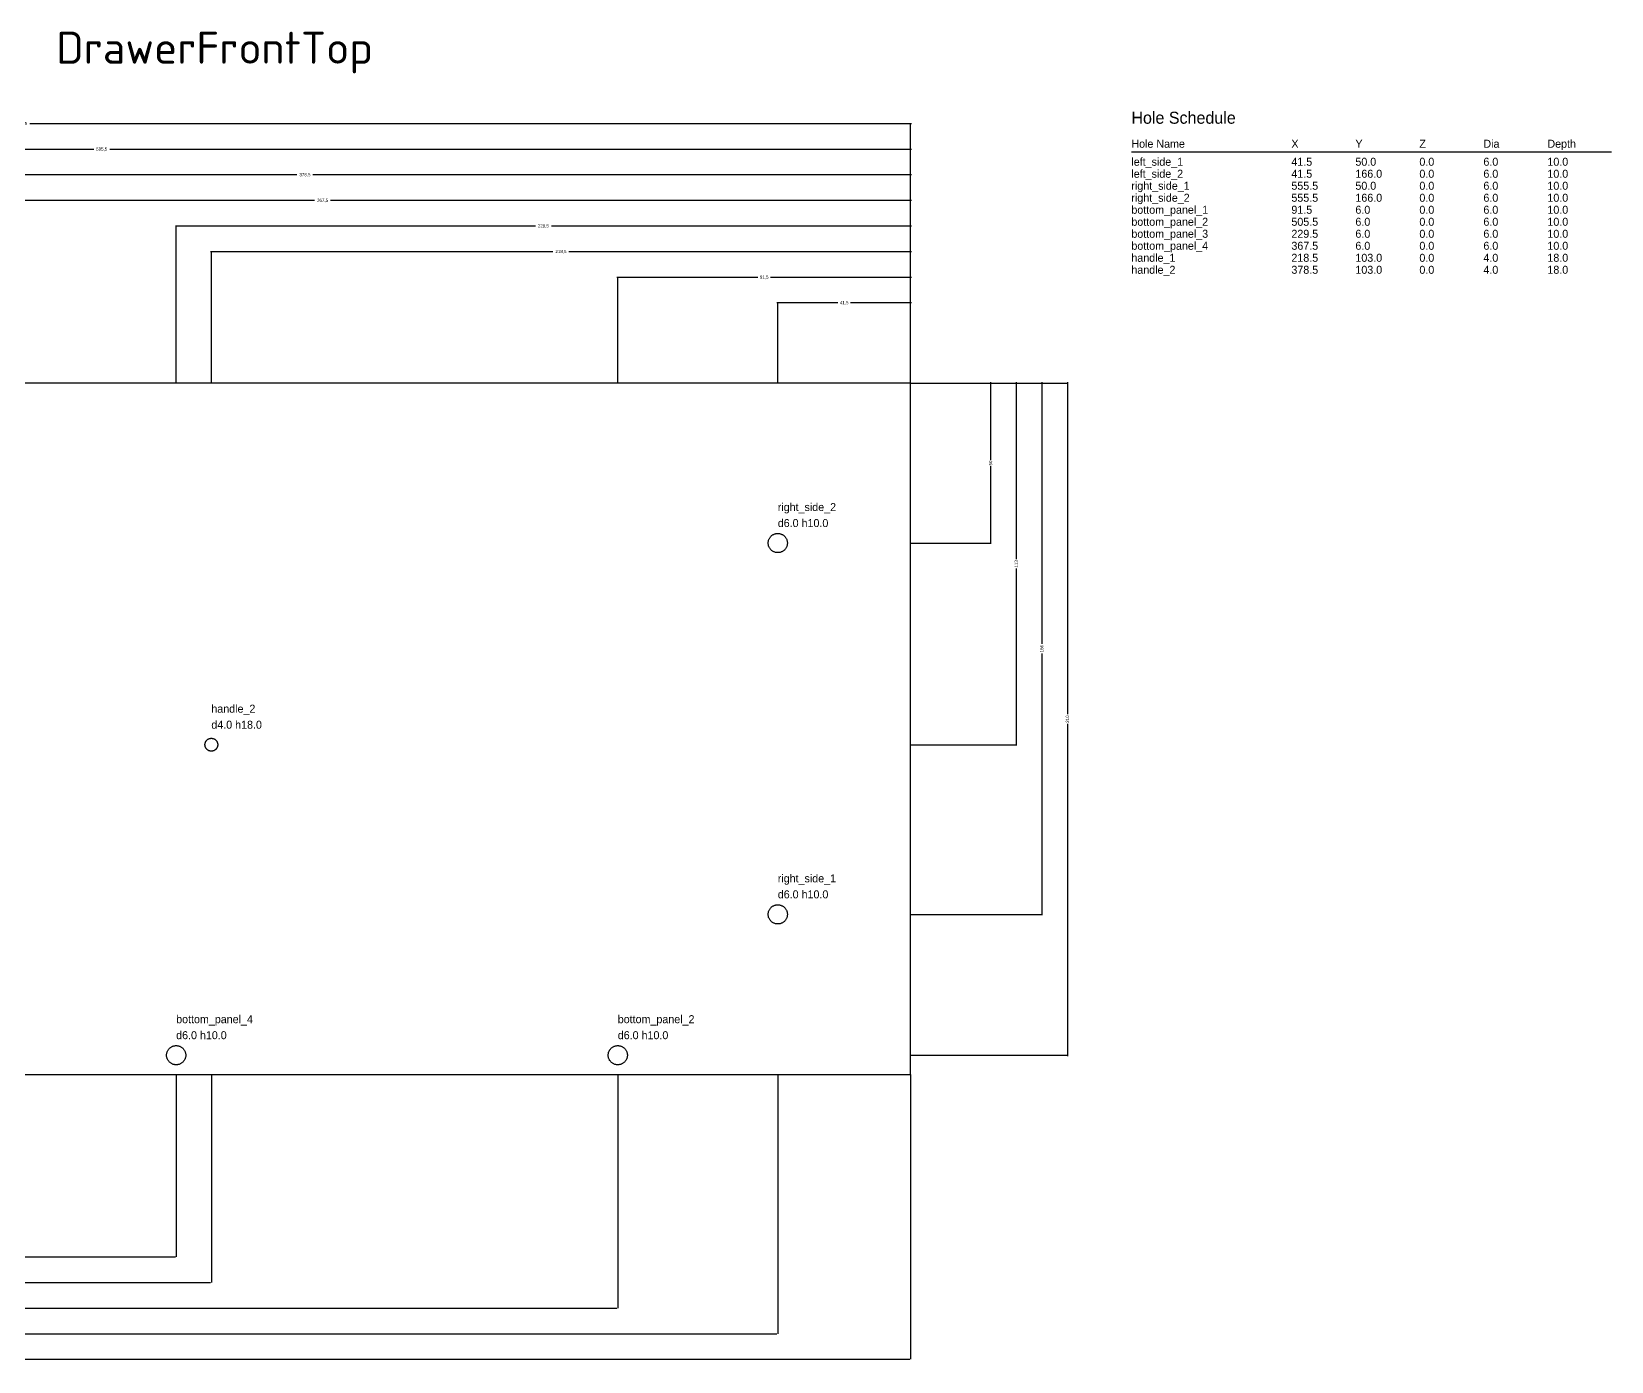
# Model space of a CAD drawing. Header units: millimetres. Extents: x -58 to 816, y -171 to 326.
# Drawn here: x 322.3 to 816, y -89.7 to 325.8 of the extents above; entities that cross this region are included whole.
import ezdxf
from ezdxf.enums import TextEntityAlignment as Align

# ---------------------------------------------------------------- set-up
doc = ezdxf.new("R2010")
doc.units = ezdxf.units.MM
for name, color, linetype in [('ANNOTATION', 7, 'Continuous'), ('CUT', 1, 'Continuous'), ('DIMENSION', 8, 'Continuous')]:
    doc.layers.add(name, color=color, linetype=linetype)
doc.styles.add('Title', font='ISOCPEUR.ttf')
doc.dimstyles.get("Standard").update_dxf_attribs({"dimtxt": 2.5, "dimasz": 2.5, "dimexe": 1.25, "dimexo": 0.625, "dimtad": 1, "dimtxsty": 'Standard', "dimcen": 2.5, "dimazin": 3, "dimtfac": 1, "dimtmove": 0, "dimatfit": 3})

# ---------------------------------------------------------------- blocks, each defined once
blk = doc.blocks.new('_CLOSEDFILLED')
at = {"color": 0, "linetype": 'ByBlock'}
blk.add_solid([(-1, 0.2), (0, 0), (-1, -0.2)], dxfattribs=at)
blk = doc.blocks.new('*D5')
for p, q in [((0, 0), (0, -57)), ((367.5, 0), (367.5, -57)), ((0.25, -57), (181.25, -57)), ((186.25, -57), (367.25, -57))]:
    blk.add_line(p, q)
at = {"layer": 'Defpoints'}
for p in [(0, 0), (367.5, 0), (0, -57)]:
    blk.add_point(p, dxfattribs=at)
at = {"layer": 'DIMENSION', "xscale": 0.25, "yscale": 0.25, "rotation": 180}
blk.add_blockref('_CLOSEDFILLED', (0, -57), dxfattribs=at)
at = {"layer": 'DIMENSION', "xscale": 0.25, "yscale": 0.25}
blk.add_blockref('_CLOSEDFILLED', (367.5, -57), dxfattribs=at)
at = {"layer": 'DIMENSION', "insert": (183.75, -57), "char_height": 1, "attachment_point": 5}
blk.add_mtext('367,5', dxfattribs=at)
blk = doc.blocks.new('*D6')
for p, q in [((0, 0), (0, -65)), ((378.5, 0), (378.5, -65)), ((0.25, -65), (186.75, -65)), ((191.75, -65), (378.25, -65))]:
    blk.add_line(p, q)
at = {"layer": 'Defpoints'}
for p in [(0, 0), (378.5, 0), (0, -65)]:
    blk.add_point(p, dxfattribs=at)
at = {"layer": 'DIMENSION', "xscale": 0.25, "yscale": 0.25, "rotation": 180}
blk.add_blockref('_CLOSEDFILLED', (0, -65), dxfattribs=at)
at = {"layer": 'DIMENSION', "xscale": 0.25, "yscale": 0.25}
blk.add_blockref('_CLOSEDFILLED', (378.5, -65), dxfattribs=at)
at = {"layer": 'DIMENSION', "insert": (189.25, -65), "char_height": 1, "attachment_point": 5}
blk.add_mtext('378,5', dxfattribs=at)
blk = doc.blocks.new('*D7')
for p, q in [((0, 0), (0, -73)), ((505.5, 0), (505.5, -73)), ((0.25, -73), (250.25, -73)), ((255.25, -73), (505.25, -73))]:
    blk.add_line(p, q)
at = {"layer": 'Defpoints'}
for p in [(0, 0), (505.5, 0), (0, -73)]:
    blk.add_point(p, dxfattribs=at)
at = {"layer": 'DIMENSION', "xscale": 0.25, "yscale": 0.25, "rotation": 180}
blk.add_blockref('_CLOSEDFILLED', (0, -73), dxfattribs=at)
at = {"layer": 'DIMENSION', "xscale": 0.25, "yscale": 0.25}
blk.add_blockref('_CLOSEDFILLED', (505.5, -73), dxfattribs=at)
at = {"layer": 'DIMENSION', "insert": (252.75, -73), "char_height": 1, "attachment_point": 5}
blk.add_mtext('505,5', dxfattribs=at)
blk = doc.blocks.new('*D8')
for p, q in [((0, 0), (0, -81)), ((555.5, 0), (555.5, -81)), ((0.25, -81), (275.25, -81)), ((280.25, -81), (555.25, -81))]:
    blk.add_line(p, q)
at = {"layer": 'Defpoints'}
for p in [(0, 0), (555.5, 0), (0, -81)]:
    blk.add_point(p, dxfattribs=at)
at = {"layer": 'DIMENSION', "xscale": 0.25, "yscale": 0.25, "rotation": 180}
blk.add_blockref('_CLOSEDFILLED', (0, -81), dxfattribs=at)
at = {"layer": 'DIMENSION', "xscale": 0.25, "yscale": 0.25}
blk.add_blockref('_CLOSEDFILLED', (555.5, -81), dxfattribs=at)
at = {"layer": 'DIMENSION', "insert": (277.75, -81), "char_height": 1, "attachment_point": 5}
blk.add_mtext('555,5', dxfattribs=at)
blk = doc.blocks.new('*D9')
for p, q in [((0, 0), (0, -89)), ((597, 0), (597, -89)), ((0.25, -89), (297, -89)), ((300, -89), (596.75, -89))]:
    blk.add_line(p, q)
at = {"layer": 'Defpoints'}
for p in [(0, 0), (597, 0), (0, -89)]:
    blk.add_point(p, dxfattribs=at)
at = {"layer": 'DIMENSION', "xscale": 0.25, "yscale": 0.25, "rotation": 180}
blk.add_blockref('_CLOSEDFILLED', (0, -89), dxfattribs=at)
at = {"layer": 'DIMENSION', "xscale": 0.25, "yscale": 0.25}
blk.add_blockref('_CLOSEDFILLED', (597, -89), dxfattribs=at)
at = {"layer": 'DIMENSION', "insert": (298.5, -89), "char_height": 1, "attachment_point": 5}
blk.add_mtext('597', dxfattribs=at)
blk = doc.blocks.new('*D10')
for p, q in [((574.25, 241), (555.25, 241)), ((555.5, 216), (555.5, 241)), ((597.25, 241), (578.25, 241)), ((597, 216), (597, 241))]:
    blk.add_line(p, q)
at = {"layer": 'Defpoints'}
for p in [(597, 241), (555.5, 216), (597, 216)]:
    blk.add_point(p, dxfattribs=at)
at = {"layer": 'DIMENSION', "xscale": 0.25, "yscale": 0.25}
blk.add_blockref('_CLOSEDFILLED', (555.5, 241), dxfattribs=at)
at = {"layer": 'DIMENSION', "xscale": 0.25, "yscale": 0.25, "rotation": 180}
blk.add_blockref('_CLOSEDFILLED', (597, 241), dxfattribs=at)
at = {"layer": 'DIMENSION', "insert": (576.25, 241), "char_height": 1, "attachment_point": 5}
blk.add_mtext('41,5', dxfattribs=at)
blk = doc.blocks.new('*D11')
for p, q in [((549.25, 249), (505.25, 249)), ((505.5, 216), (505.5, 249)), ((597.25, 249), (553.25, 249)), ((597, 216), (597, 249))]:
    blk.add_line(p, q)
at = {"layer": 'Defpoints'}
for p in [(597, 249), (505.5, 216), (597, 216)]:
    blk.add_point(p, dxfattribs=at)
at = {"layer": 'DIMENSION', "xscale": 0.25, "yscale": 0.25}
blk.add_blockref('_CLOSEDFILLED', (505.5, 249), dxfattribs=at)
at = {"layer": 'DIMENSION', "xscale": 0.25, "yscale": 0.25, "rotation": 180}
blk.add_blockref('_CLOSEDFILLED', (597, 249), dxfattribs=at)
at = {"layer": 'DIMENSION', "insert": (551.25, 249), "char_height": 1, "attachment_point": 5}
blk.add_mtext('91,5', dxfattribs=at)
blk = doc.blocks.new('*D12')
for p, q in [((485.25, 257), (378.25, 257)), ((378.5, 216), (378.5, 257)), ((597.25, 257), (490.25, 257)), ((597, 216), (597, 257))]:
    blk.add_line(p, q)
at = {"layer": 'Defpoints'}
for p in [(597, 257), (378.5, 216), (597, 216)]:
    blk.add_point(p, dxfattribs=at)
at = {"layer": 'DIMENSION', "xscale": 0.25, "yscale": 0.25}
blk.add_blockref('_CLOSEDFILLED', (378.5, 257), dxfattribs=at)
at = {"layer": 'DIMENSION', "xscale": 0.25, "yscale": 0.25, "rotation": 180}
blk.add_blockref('_CLOSEDFILLED', (597, 257), dxfattribs=at)
at = {"layer": 'DIMENSION', "insert": (487.75, 257), "char_height": 1, "attachment_point": 5}
blk.add_mtext('218,5', dxfattribs=at)
blk = doc.blocks.new('*D13')
for p, q in [((479.75, 265), (367.25, 265)), ((367.5, 216), (367.5, 265)), ((597.25, 265), (484.75, 265)), ((597, 216), (597, 265))]:
    blk.add_line(p, q)
at = {"layer": 'Defpoints'}
for p in [(597, 265), (367.5, 216), (597, 216)]:
    blk.add_point(p, dxfattribs=at)
at = {"layer": 'DIMENSION', "xscale": 0.25, "yscale": 0.25}
blk.add_blockref('_CLOSEDFILLED', (367.5, 265), dxfattribs=at)
at = {"layer": 'DIMENSION', "xscale": 0.25, "yscale": 0.25, "rotation": 180}
blk.add_blockref('_CLOSEDFILLED', (597, 265), dxfattribs=at)
at = {"layer": 'DIMENSION', "insert": (482.25, 265), "char_height": 1, "attachment_point": 5}
blk.add_mtext('229,5', dxfattribs=at)
blk = doc.blocks.new('*D14')
for p, q in [((410.75, 273), (229.25, 273)), ((229.5, 216), (229.5, 273)), ((597.25, 273), (415.75, 273)), ((597, 216), (597, 273))]:
    blk.add_line(p, q)
at = {"layer": 'Defpoints'}
for p in [(597, 273), (229.5, 216), (597, 216)]:
    blk.add_point(p, dxfattribs=at)
at = {"layer": 'DIMENSION', "xscale": 0.25, "yscale": 0.25}
blk.add_blockref('_CLOSEDFILLED', (229.5, 273), dxfattribs=at)
at = {"layer": 'DIMENSION', "xscale": 0.25, "yscale": 0.25, "rotation": 180}
blk.add_blockref('_CLOSEDFILLED', (597, 273), dxfattribs=at)
at = {"layer": 'DIMENSION', "insert": (413.25, 273), "char_height": 1, "attachment_point": 5}
blk.add_mtext('367,5', dxfattribs=at)
blk = doc.blocks.new('*D15')
for p, q in [((405.25, 281), (218.25, 281)), ((218.5, 216), (218.5, 281)), ((597.25, 281), (410.25, 281)), ((597, 216), (597, 281))]:
    blk.add_line(p, q)
at = {"layer": 'Defpoints'}
for p in [(597, 281), (218.5, 216), (597, 216)]:
    blk.add_point(p, dxfattribs=at)
at = {"layer": 'DIMENSION', "xscale": 0.25, "yscale": 0.25}
blk.add_blockref('_CLOSEDFILLED', (218.5, 281), dxfattribs=at)
at = {"layer": 'DIMENSION', "xscale": 0.25, "yscale": 0.25, "rotation": 180}
blk.add_blockref('_CLOSEDFILLED', (597, 281), dxfattribs=at)
at = {"layer": 'DIMENSION', "insert": (407.75, 281), "char_height": 1, "attachment_point": 5}
blk.add_mtext('378,5', dxfattribs=at)
blk = doc.blocks.new('*D16')
for p, q in [((341.75, 289), (91.25, 289)), ((91.5, 216), (91.5, 289)), ((597.25, 289), (346.75, 289)), ((597, 216), (597, 289))]:
    blk.add_line(p, q)
at = {"layer": 'Defpoints'}
for p in [(597, 289), (91.5, 216), (597, 216)]:
    blk.add_point(p, dxfattribs=at)
at = {"layer": 'DIMENSION', "xscale": 0.25, "yscale": 0.25}
blk.add_blockref('_CLOSEDFILLED', (91.5, 289), dxfattribs=at)
at = {"layer": 'DIMENSION', "xscale": 0.25, "yscale": 0.25, "rotation": 180}
blk.add_blockref('_CLOSEDFILLED', (597, 289), dxfattribs=at)
at = {"layer": 'DIMENSION', "insert": (344.25, 289), "char_height": 1, "attachment_point": 5}
blk.add_mtext('505,5', dxfattribs=at)
blk = doc.blocks.new('*D17')
for p, q in [((316.75, 297), (41.25, 297)), ((41.5, 216), (41.5, 297)), ((597.25, 297), (321.75, 297)), ((597, 216), (597, 297))]:
    blk.add_line(p, q)
at = {"layer": 'Defpoints'}
for p in [(597, 297), (41.5, 216), (597, 216)]:
    blk.add_point(p, dxfattribs=at)
at = {"layer": 'DIMENSION', "xscale": 0.25, "yscale": 0.25}
blk.add_blockref('_CLOSEDFILLED', (41.5, 297), dxfattribs=at)
at = {"layer": 'DIMENSION', "xscale": 0.25, "yscale": 0.25, "rotation": 180}
blk.add_blockref('_CLOSEDFILLED', (597, 297), dxfattribs=at)
at = {"layer": 'DIMENSION', "insert": (319.25, 297), "char_height": 1, "attachment_point": 5}
blk.add_mtext('555,5', dxfattribs=at)
blk = doc.blocks.new('*D23')
for p, q in [((597, 216), (622, 216)), ((622, 216.25), (622, 192)), ((622, 190), (622, 165.75)), ((597, 166), (622, 166))]:
    blk.add_line(p, q)
at = {"layer": 'Defpoints'}
for p in [(597, 216), (622, 216), (597, 166)]:
    blk.add_point(p, dxfattribs=at)
at = {"layer": 'DIMENSION', "xscale": 0.25, "yscale": 0.25}
for p, rotation in [((622, 216), 270), ((622, 166), 90)]:
    blk.add_blockref('_CLOSEDFILLED', p, dxfattribs=dict(at, rotation=rotation))
at = {"layer": 'DIMENSION', "insert": (622, 191), "char_height": 1, "attachment_point": 5, "rotation": 90}
blk.add_mtext('50', dxfattribs=at)
blk = doc.blocks.new('*D24')
for p, q in [((597, 216), (630, 216)), ((630, 216.25), (630, 161)), ((630, 158), (630, 102.75)), ((597, 103), (630, 103))]:
    blk.add_line(p, q)
at = {"layer": 'Defpoints'}
for p in [(597, 216), (630, 216), (597, 103)]:
    blk.add_point(p, dxfattribs=at)
at = {"layer": 'DIMENSION', "xscale": 0.25, "yscale": 0.25}
for p, rotation in [((630, 216), 270), ((630, 103), 90)]:
    blk.add_blockref('_CLOSEDFILLED', p, dxfattribs=dict(at, rotation=rotation))
at = {"layer": 'DIMENSION', "insert": (630, 159.5), "char_height": 1, "attachment_point": 5, "rotation": 90}
blk.add_mtext('113', dxfattribs=at)
blk = doc.blocks.new('*D25')
for p, q in [((597, 216), (638, 216)), ((638, 216.25), (638, 134.5)), ((638, 131.5), (638, 49.75)), ((597, 50), (638, 50))]:
    blk.add_line(p, q)
at = {"layer": 'Defpoints'}
for p in [(597, 216), (638, 216), (597, 50)]:
    blk.add_point(p, dxfattribs=at)
at = {"layer": 'DIMENSION', "xscale": 0.25, "yscale": 0.25}
for p, rotation in [((638, 216), 270), ((638, 50), 90)]:
    blk.add_blockref('_CLOSEDFILLED', p, dxfattribs=dict(at, rotation=rotation))
at = {"layer": 'DIMENSION', "insert": (638, 133), "char_height": 1, "attachment_point": 5, "rotation": 90}
blk.add_mtext('166', dxfattribs=at)
blk = doc.blocks.new('*D26')
for p, q in [((597, 216), (646, 216)), ((646, 216.25), (646, 112.5)), ((646, 109.5), (646, 5.75)), ((597, 6), (646, 6))]:
    blk.add_line(p, q)
at = {"layer": 'Defpoints'}
for p in [(597, 216), (646, 216), (597, 6)]:
    blk.add_point(p, dxfattribs=at)
at = {"layer": 'DIMENSION', "xscale": 0.25, "yscale": 0.25}
for p, rotation in [((646, 216), 270), ((646, 6), 90)]:
    blk.add_blockref('_CLOSEDFILLED', p, dxfattribs=dict(at, rotation=rotation))
at = {"layer": 'DIMENSION', "insert": (646, 111), "char_height": 1, "attachment_point": 5, "rotation": 90}
blk.add_mtext('210', dxfattribs=at)

msp = doc.modelspace()

# ---------------------------------------------------------------- linework, layer by layer
at = {"layer": 'ANNOTATION'}
msp.add_line((666, 288.25), (816, 288.25), dxfattribs=at)
at = {"layer": 'CUT'}
for p, q in [((597, 216), (0, 216)), ((597, 0), (597, 216)), ((553.073, 167.763), (553.188, 167.912)), ((553.188, 167.912), (553.313, 168.054)), ((553.313, 168.054), (553.446, 168.187)), ((553.446, 168.187), (553.588, 168.312)), ((553.588, 168.312), (553.737, 168.427)), ((553.737, 168.427), (553.893, 168.533)), ((553.893, 168.533), (554.055, 168.629)), ((554.055, 168.629), (554.223, 168.714)), ((554.223, 168.714), (554.396, 168.789)), ((554.396, 168.789), (554.573, 168.853)), ((554.573, 168.853), (554.754, 168.906)), ((554.754, 168.906), (554.938, 168.947)), ((554.938, 168.947), (555.124, 168.976)), ((555.124, 168.976), (555.312, 168.994)), ((555.312, 168.994), (555.5, 169)), ((555.5, 169), (555.688, 168.994)), ((555.688, 168.994), (555.876, 168.976)), ((555.876, 168.976), (556.062, 168.947)), ((556.062, 168.947), (556.246, 168.906)), ((556.246, 168.906), (556.427, 168.853)), ((556.427, 168.853), (556.604, 168.789)), ((556.604, 168.789), (556.777, 168.714)), ((556.777, 168.714), (556.945, 168.629)), ((556.945, 168.629), (557.107, 168.533)), ((557.107, 168.533), (557.263, 168.427)), ((557.263, 168.427), (557.412, 168.312)), ((557.412, 168.312), (557.554, 168.187)), ((557.554, 168.187), (557.687, 168.054)), ((557.687, 168.054), (557.812, 167.912)), ((557.812, 167.912), (557.927, 167.763)), ((552.5, 166), (552.506, 166.188)), ((552.506, 165.812), (552.5, 166)), ((552.506, 166.188), (552.524, 166.376)), ((552.524, 165.624), (552.506, 165.812)), ((552.524, 166.376), (552.553, 166.562)), ((552.553, 165.438), (552.524, 165.624)), ((552.553, 166.562), (552.594, 166.746)), ((552.594, 165.254), (552.553, 165.438)), ((552.594, 166.746), (552.647, 166.927)), ((552.647, 165.073), (552.594, 165.254)), ((552.647, 166.927), (552.711, 167.104)), ((552.711, 164.896), (552.647, 165.073)), ((552.711, 167.104), (552.786, 167.277)), ((552.786, 164.723), (552.711, 164.896)), ((552.786, 167.277), (552.871, 167.445)), ((552.871, 164.555), (552.786, 164.723)), ((552.871, 167.445), (552.967, 167.607)), ((552.967, 164.393), (552.871, 164.555)), ((552.967, 167.607), (553.073, 167.763)), ((553.073, 164.237), (552.967, 164.393)), ((553.188, 164.088), (553.073, 164.237)), ((553.313, 163.946), (553.188, 164.088)), ((553.446, 163.813), (553.313, 163.946)), ((553.588, 163.688), (553.446, 163.813)), ((553.737, 163.573), (553.588, 163.688)), ((553.893, 163.467), (553.737, 163.573)), ((554.055, 163.371), (553.893, 163.467)), ((554.223, 163.286), (554.055, 163.371)), ((554.396, 163.211), (554.223, 163.286)), ((554.573, 163.147), (554.396, 163.211)), ((554.754, 163.094), (554.573, 163.147)), ((554.938, 163.053), (554.754, 163.094)), ((555.124, 163.024), (554.938, 163.053)), ((555.312, 163.006), (555.124, 163.024)), ((555.5, 163), (555.312, 163.006)), ((555.688, 163.006), (555.5, 163)), ((555.876, 163.024), (555.688, 163.006)), ((556.062, 163.053), (555.876, 163.024)), ((556.246, 163.094), (556.062, 163.053)), ((556.427, 163.147), (556.246, 163.094)), ((556.604, 163.211), (556.427, 163.147)), ((556.777, 163.286), (556.604, 163.211)), ((556.945, 163.371), (556.777, 163.286)), ((557.107, 163.467), (556.945, 163.371)), ((557.263, 163.573), (557.107, 163.467)), ((557.412, 163.688), (557.263, 163.573)), ((557.554, 163.813), (557.412, 163.688)), ((557.687, 163.946), (557.554, 163.813)), ((557.812, 164.088), (557.687, 163.946)), ((557.927, 164.237), (557.812, 164.088)), ((557.927, 167.763), (558.033, 167.607)), ((558.033, 164.393), (557.927, 164.237)), ((558.033, 167.607), (558.129, 167.445)), ((558.129, 164.555), (558.033, 164.393)), ((558.129, 167.445), (558.214, 167.277)), ((558.214, 164.723), (558.129, 164.555)), ((558.214, 167.277), (558.289, 167.104)), ((558.289, 164.896), (558.214, 164.723)), ((558.289, 167.104), (558.353, 166.927)), ((558.353, 165.073), (558.289, 164.896)), ((558.353, 166.927), (558.406, 166.746)), ((558.406, 165.254), (558.353, 165.073)), ((558.406, 166.746), (558.447, 166.562)), ((558.447, 165.438), (558.406, 165.254)), ((558.447, 166.562), (558.476, 166.376)), ((558.476, 165.624), (558.447, 165.438)), ((558.476, 166.376), (558.494, 166.188)), ((558.494, 165.812), (558.476, 165.624)), ((558.494, 166.188), (558.5, 166)), ((558.5, 166), (558.494, 165.812)), ((376.598, 103.618), (376.64, 103.736)), ((376.64, 103.736), (376.69, 103.852)), ((376.69, 103.852), (376.747, 103.964)), ((376.747, 103.964), (376.811, 104.072)), ((376.811, 104.072), (376.882, 104.176)), ((376.882, 104.176), (376.959, 104.275)), ((376.959, 104.275), (377.042, 104.369)), ((377.042, 104.369), (377.131, 104.458)), ((377.131, 104.458), (377.225, 104.541)), ((377.225, 104.541), (377.324, 104.618)), ((377.324, 104.618), (377.428, 104.689)), ((377.428, 104.689), (377.536, 104.753)), ((377.536, 104.753), (377.648, 104.81)), ((377.648, 104.81), (377.764, 104.86)), ((377.764, 104.86), (377.882, 104.902)), ((377.882, 104.902), (378.003, 104.937)), ((378.003, 104.937), (378.125, 104.965)), ((378.125, 104.965), (378.249, 104.984)), ((378.249, 104.984), (378.374, 104.996)), ((378.374, 104.996), (378.5, 105)), ((378.5, 105), (378.626, 104.996)), ((378.626, 104.996), (378.751, 104.984)), ((378.751, 104.984), (378.875, 104.965)), ((378.875, 104.965), (378.997, 104.937)), ((378.997, 104.937), (379.118, 104.902)), ((379.118, 104.902), (379.236, 104.86)), ((379.236, 104.86), (379.352, 104.81)), ((379.352, 104.81), (379.464, 104.753)), ((379.464, 104.753), (379.572, 104.689)), ((379.572, 104.689), (379.676, 104.618)), ((379.676, 104.618), (379.775, 104.541)), ((379.775, 104.541), (379.869, 104.458)), ((379.869, 104.458), (379.958, 104.369)), ((379.958, 104.369), (380.041, 104.275)), ((380.041, 104.275), (380.118, 104.176)), ((380.118, 104.176), (380.189, 104.072)), ((380.189, 104.072), (380.253, 103.964)), ((380.253, 103.964), (380.31, 103.852)), ((380.31, 103.852), (380.36, 103.736)), ((380.36, 103.736), (380.402, 103.618)), ((376.5, 103), (376.504, 103.126)), ((376.504, 102.874), (376.5, 103)), ((376.504, 103.126), (376.516, 103.251)), ((376.516, 102.749), (376.504, 102.874)), ((376.516, 103.251), (376.535, 103.375)), ((376.535, 102.625), (376.516, 102.749)), ((376.535, 103.375), (376.563, 103.497)), ((376.563, 102.503), (376.535, 102.625)), ((376.563, 103.497), (376.598, 103.618)), ((376.598, 102.382), (376.563, 102.503)), ((376.64, 102.264), (376.598, 102.382)), ((376.69, 102.148), (376.64, 102.264)), ((376.747, 102.036), (376.69, 102.148)), ((376.811, 101.928), (376.747, 102.036)), ((376.882, 101.824), (376.811, 101.928)), ((376.959, 101.725), (376.882, 101.824)), ((377.042, 101.631), (376.959, 101.725)), ((377.131, 101.542), (377.042, 101.631)), ((377.225, 101.459), (377.131, 101.542)), ((377.324, 101.382), (377.225, 101.459)), ((377.428, 101.311), (377.324, 101.382)), ((377.536, 101.247), (377.428, 101.311)), ((377.648, 101.19), (377.536, 101.247)), ((377.764, 101.14), (377.648, 101.19)), ((377.882, 101.098), (377.764, 101.14)), ((378.003, 101.063), (377.882, 101.098)), ((378.125, 101.035), (378.003, 101.063)), ((378.249, 101.016), (378.125, 101.035)), ((378.374, 101.004), (378.249, 101.016)), ((378.5, 101), (378.374, 101.004)), ((378.626, 101.004), (378.5, 101)), ((378.751, 101.016), (378.626, 101.004)), ((378.875, 101.035), (378.751, 101.016)), ((378.997, 101.063), (378.875, 101.035)), ((379.118, 101.098), (378.997, 101.063)), ((379.236, 101.14), (379.118, 101.098)), ((379.352, 101.19), (379.236, 101.14)), ((379.464, 101.247), (379.352, 101.19)), ((379.572, 101.311), (379.464, 101.247)), ((379.676, 101.382), (379.572, 101.311)), ((379.775, 101.459), (379.676, 101.382)), ((379.869, 101.542), (379.775, 101.459)), ((379.958, 101.631), (379.869, 101.542)), ((380.041, 101.725), (379.958, 101.631)), ((380.118, 101.824), (380.041, 101.725)), ((380.189, 101.928), (380.118, 101.824)), ((380.253, 102.036), (380.189, 101.928)), ((380.31, 102.148), (380.253, 102.036)), ((380.36, 102.264), (380.31, 102.148)), ((380.402, 102.382), (380.36, 102.264)), ((380.402, 103.618), (380.437, 103.497)), ((380.437, 102.503), (380.402, 102.382)), ((380.437, 103.497), (380.465, 103.375)), ((380.465, 102.625), (380.437, 102.503)), ((380.465, 103.375), (380.484, 103.251)), ((380.484, 102.749), (380.465, 102.625)), ((380.484, 103.251), (380.496, 103.126)), ((380.496, 102.874), (380.484, 102.749)), ((380.496, 103.126), (380.5, 103)), ((380.5, 103), (380.496, 102.874)), ((552.5, 50), (552.506, 50.1884)), ((552.506, 49.8116), (552.5, 50)), ((552.506, 50.1884), (552.524, 50.376)), ((552.524, 49.624), (552.506, 49.8116)), ((552.524, 50.376), (552.553, 50.5621)), ((552.553, 49.4379), (552.524, 49.624)), ((552.553, 50.5621), (552.594, 50.7461)), ((552.594, 49.2539), (552.553, 49.4379)), ((552.594, 50.7461), (552.647, 50.9271)), ((552.647, 50.9271), (552.711, 51.1044)), ((552.711, 51.1044), (552.786, 51.2773)), ((552.786, 51.2773), (552.871, 51.4453)), ((552.871, 51.4453), (552.967, 51.6075)), ((552.967, 51.6075), (553.073, 51.7634)), ((553.073, 51.7634), (553.188, 51.9123)), ((553.188, 51.9123), (553.313, 52.0536)), ((553.313, 52.0536), (553.446, 52.1869)), ((553.446, 52.1869), (553.588, 52.3115)), ((553.588, 52.3115), (553.737, 52.4271)), ((553.737, 52.4271), (553.893, 52.533)), ((553.893, 52.533), (554.055, 52.6289)), ((554.055, 52.6289), (554.223, 52.7145)), ((554.223, 52.7145), (554.396, 52.7893)), ((554.396, 52.7893), (554.573, 52.8532)), ((554.573, 52.8532), (554.754, 52.9057)), ((554.754, 52.9057), (554.938, 52.9469)), ((554.938, 52.9469), (555.124, 52.9763)), ((555.124, 52.9763), (555.312, 52.9941)), ((555.312, 52.9941), (555.5, 53)), ((555.5, 53), (555.688, 52.9941)), ((555.688, 52.9941), (555.876, 52.9763)), ((555.876, 52.9763), (556.062, 52.9469)), ((556.062, 52.9469), (556.246, 52.9057)), ((556.246, 52.9057), (556.427, 52.8532)), ((556.427, 52.8532), (556.604, 52.7893)), ((556.604, 52.7893), (556.777, 52.7145)), ((556.777, 52.7145), (556.945, 52.6289)), ((556.945, 52.6289), (557.107, 52.533)), ((557.107, 52.533), (557.263, 52.4271)), ((557.263, 52.4271), (557.412, 52.3115)), ((557.412, 52.3115), (557.554, 52.1869)), ((557.554, 52.1869), (557.687, 52.0536)), ((557.687, 52.0536), (557.812, 51.9123)), ((557.812, 51.9123), (557.927, 51.7634)), ((557.927, 51.7634), (558.033, 51.6075)), ((558.033, 51.6075), (558.129, 51.4453)), ((558.129, 51.4453), (558.214, 51.2773)), ((558.214, 51.2773), (558.289, 51.1044)), ((558.289, 51.1044), (558.353, 50.9271)), ((558.353, 50.9271), (558.406, 50.7461)), ((558.406, 50.7461), (558.447, 50.5621)), ((558.447, 49.4379), (558.406, 49.2539)), ((558.447, 50.5621), (558.476, 50.376)), ((558.476, 49.624), (558.447, 49.4379)), ((558.476, 50.376), (558.494, 50.1884)), ((558.494, 49.8116), (558.476, 49.624)), ((558.494, 50.1884), (558.5, 50)), ((558.5, 50), (558.494, 49.8116)), ((552.647, 49.0729), (552.594, 49.2539)), ((552.711, 48.8956), (552.647, 49.0729)), ((552.786, 48.7227), (552.711, 48.8956)), ((552.871, 48.5547), (552.786, 48.7227)), ((552.967, 48.3925), (552.871, 48.5547)), ((553.073, 48.2366), (552.967, 48.3925)), ((553.188, 48.0877), (553.073, 48.2366)), ((553.313, 47.9464), (553.188, 48.0877)), ((553.446, 47.8131), (553.313, 47.9464)), ((553.588, 47.6885), (553.446, 47.8131)), ((553.737, 47.5729), (553.588, 47.6885)), ((553.893, 47.467), (553.737, 47.5729)), ((554.055, 47.3711), (553.893, 47.467)), ((554.223, 47.2855), (554.055, 47.3711)), ((554.396, 47.2107), (554.223, 47.2855)), ((554.573, 47.1468), (554.396, 47.2107)), ((554.754, 47.0942), (554.573, 47.1468)), ((554.938, 47.0531), (554.754, 47.0942)), ((555.124, 47.0237), (554.938, 47.0531)), ((555.312, 47.0059), (555.124, 47.0237)), ((555.5, 47), (555.312, 47.0059)), ((555.688, 47.0059), (555.5, 47)), ((555.876, 47.0237), (555.688, 47.0059)), ((556.062, 47.0531), (555.876, 47.0237)), ((556.246, 47.0942), (556.062, 47.0531)), ((556.427, 47.1468), (556.246, 47.0942)), ((556.604, 47.2107), (556.427, 47.1468)), ((556.777, 47.2855), (556.604, 47.2107)), ((556.945, 47.3711), (556.777, 47.2855)), ((557.107, 47.467), (556.945, 47.3711)), ((557.263, 47.5729), (557.107, 47.467)), ((557.412, 47.6885), (557.263, 47.5729)), ((557.554, 47.8131), (557.412, 47.6885)), ((557.687, 47.9464), (557.554, 47.8131)), ((557.812, 48.0877), (557.687, 47.9464)), ((557.927, 48.2366), (557.812, 48.0877)), ((558.033, 48.3925), (557.927, 48.2366)), ((558.129, 48.5547), (558.033, 48.3925)), ((558.214, 48.7227), (558.129, 48.5547)), ((558.289, 48.8956), (558.214, 48.7227)), ((558.353, 49.0729), (558.289, 48.8956)), ((558.406, 49.2539), (558.353, 49.0729)), ((364.5, 6), (364.506, 6.18837)), ((364.506, 5.81163), (364.5, 6)), ((364.506, 6.18837), (364.524, 6.376)), ((364.524, 5.624), (364.506, 5.81163)), ((364.524, 6.376), (364.553, 6.56214)), ((364.553, 5.43786), (364.524, 5.624)), ((364.553, 6.56214), (364.594, 6.74607)), ((364.594, 5.25393), (364.553, 5.43786)), ((364.594, 6.74607), (364.647, 6.92705)), ((364.647, 5.07295), (364.594, 5.25393)), ((364.647, 6.92705), (364.711, 7.10437)), ((364.711, 4.89563), (364.647, 5.07295)), ((364.711, 7.10437), (364.786, 7.27734)), ((364.786, 7.27734), (364.871, 7.44526)), ((364.871, 7.44526), (364.967, 7.60748)), ((364.967, 7.60748), (365.073, 7.76336)), ((365.073, 7.76336), (365.188, 7.91227)), ((365.188, 7.91227), (365.313, 8.05364)), ((365.313, 8.05364), (365.446, 8.18691)), ((365.446, 8.18691), (365.588, 8.31154)), ((365.588, 8.31154), (365.737, 8.42705)), ((365.737, 8.42705), (365.893, 8.53298)), ((365.893, 8.53298), (366.055, 8.62892)), ((366.055, 8.62892), (366.223, 8.71448)), ((366.223, 8.71448), (366.396, 8.78933)), ((366.396, 8.78933), (366.573, 8.85317)), ((366.573, 8.85317), (366.754, 8.90575)), ((366.754, 8.90575), (366.938, 8.94686)), ((366.938, 8.94686), (367.124, 8.97634)), ((367.124, 8.97634), (367.312, 8.99408)), ((367.312, 8.99408), (367.5, 9)), ((367.5, 9), (367.688, 8.99408)), ((367.688, 8.99408), (367.876, 8.97634)), ((367.876, 8.97634), (368.062, 8.94686)), ((368.062, 8.94686), (368.246, 8.90575)), ((368.246, 8.90575), (368.427, 8.85317)), ((368.427, 8.85317), (368.604, 8.78933)), ((368.604, 8.78933), (368.777, 8.71448)), ((368.777, 8.71448), (368.945, 8.62892)), ((368.945, 8.62892), (369.107, 8.53298)), ((369.107, 8.53298), (369.263, 8.42705)), ((369.263, 8.42705), (369.412, 8.31154)), ((369.412, 8.31154), (369.554, 8.18691)), ((369.554, 8.18691), (369.687, 8.05364)), ((369.687, 8.05364), (369.812, 7.91227)), ((369.812, 7.91227), (369.927, 7.76336)), ((369.927, 7.76336), (370.033, 7.60748)), ((370.033, 7.60748), (370.129, 7.44526)), ((370.129, 7.44526), (370.214, 7.27734)), ((370.214, 7.27734), (370.289, 7.10437)), ((370.289, 7.10437), (370.353, 6.92705)), ((370.353, 5.07295), (370.289, 4.89563)), ((370.353, 6.92705), (370.406, 6.74607)), ((370.406, 5.25393), (370.353, 5.07295)), ((370.406, 6.74607), (370.447, 6.56214)), ((370.447, 5.43786), (370.406, 5.25393)), ((370.447, 6.56214), (370.476, 6.376)), ((370.476, 5.624), (370.447, 5.43786)), ((370.476, 6.376), (370.494, 6.18837)), ((370.494, 5.81163), (370.476, 5.624)), ((370.494, 6.18837), (370.5, 6)), ((370.5, 6), (370.494, 5.81163)), ((502.5, 6), (502.506, 6.18837)), ((502.506, 5.81163), (502.5, 6)), ((502.506, 6.18837), (502.524, 6.376)), ((502.524, 5.624), (502.506, 5.81163)), ((502.524, 6.376), (502.553, 6.56214)), ((502.553, 5.43786), (502.524, 5.624)), ((502.553, 6.56214), (502.594, 6.74607)), ((502.594, 5.25393), (502.553, 5.43786)), ((502.594, 6.74607), (502.647, 6.92705)), ((502.647, 5.07295), (502.594, 5.25393)), ((502.647, 6.92705), (502.711, 7.10437)), ((502.711, 4.89563), (502.647, 5.07295)), ((502.711, 7.10437), (502.786, 7.27734)), ((502.786, 7.27734), (502.871, 7.44526)), ((502.871, 7.44526), (502.967, 7.60748)), ((502.967, 7.60748), (503.073, 7.76336)), ((503.073, 7.76336), (503.188, 7.91227)), ((503.188, 7.91227), (503.313, 8.05364)), ((503.313, 8.05364), (503.446, 8.18691)), ((503.446, 8.18691), (503.588, 8.31154)), ((503.588, 8.31154), (503.737, 8.42705)), ((503.737, 8.42705), (503.893, 8.53298)), ((503.893, 8.53298), (504.055, 8.62892)), ((504.055, 8.62892), (504.223, 8.71448)), ((504.223, 8.71448), (504.396, 8.78933)), ((504.396, 8.78933), (504.573, 8.85317)), ((504.573, 8.85317), (504.754, 8.90575)), ((504.754, 8.90575), (504.938, 8.94686)), ((504.938, 8.94686), (505.124, 8.97634)), ((505.124, 8.97634), (505.312, 8.99408)), ((505.312, 8.99408), (505.5, 9)), ((505.5, 9), (505.688, 8.99408)), ((505.688, 8.99408), (505.876, 8.97634)), ((505.876, 8.97634), (506.062, 8.94686)), ((506.062, 8.94686), (506.246, 8.90575)), ((506.246, 8.90575), (506.427, 8.85317)), ((506.427, 8.85317), (506.604, 8.78933)), ((506.604, 8.78933), (506.777, 8.71448)), ((506.777, 8.71448), (506.945, 8.62892)), ((506.945, 8.62892), (507.107, 8.53298)), ((507.107, 8.53298), (507.263, 8.42705)), ((507.263, 8.42705), (507.412, 8.31154)), ((507.412, 8.31154), (507.554, 8.18691)), ((507.554, 8.18691), (507.687, 8.05364)), ((507.687, 8.05364), (507.812, 7.91227)), ((507.812, 7.91227), (507.927, 7.76336)), ((507.927, 7.76336), (508.033, 7.60748)), ((508.033, 7.60748), (508.129, 7.44526)), ((508.129, 7.44526), (508.214, 7.27734)), ((508.214, 7.27734), (508.289, 7.10437)), ((508.289, 7.10437), (508.353, 6.92705)), ((508.353, 5.07295), (508.289, 4.89563)), ((508.353, 6.92705), (508.406, 6.74607)), ((508.406, 5.25393), (508.353, 5.07295)), ((508.406, 6.74607), (508.447, 6.56214)), ((508.447, 5.43786), (508.406, 5.25393)), ((508.447, 6.56214), (508.476, 6.376)), ((508.476, 5.624), (508.447, 5.43786)), ((508.476, 6.376), (508.494, 6.18837)), ((508.494, 5.81163), (508.476, 5.624)), ((508.494, 6.18837), (508.5, 6)), ((508.5, 6), (508.494, 5.81163)), ((0, 0), (597, 0)), ((364.786, 4.72266), (364.711, 4.89563)), ((364.871, 4.55474), (364.786, 4.72266)), ((364.967, 4.39252), (364.871, 4.55474)), ((365.073, 4.23664), (364.967, 4.39252)), ((365.188, 4.08773), (365.073, 4.23664)), ((365.313, 3.94636), (365.188, 4.08773)), ((365.446, 3.81309), (365.313, 3.94636)), ((365.588, 3.68846), (365.446, 3.81309)), ((365.737, 3.57295), (365.588, 3.68846)), ((365.893, 3.46702), (365.737, 3.57295)), ((366.055, 3.37108), (365.893, 3.46702)), ((366.223, 3.28552), (366.055, 3.37108)), ((366.396, 3.21067), (366.223, 3.28552)), ((366.573, 3.14683), (366.396, 3.21067)), ((366.754, 3.09425), (366.573, 3.14683)), ((366.938, 3.05314), (366.754, 3.09425)), ((367.124, 3.02366), (366.938, 3.05314)), ((367.312, 3.00592), (367.124, 3.02366)), ((367.5, 3), (367.312, 3.00592)), ((367.688, 3.00592), (367.5, 3)), ((367.876, 3.02366), (367.688, 3.00592)), ((368.062, 3.05314), (367.876, 3.02366)), ((368.246, 3.09425), (368.062, 3.05314)), ((368.427, 3.14683), (368.246, 3.09425)), ((368.604, 3.21067), (368.427, 3.14683)), ((368.777, 3.28552), (368.604, 3.21067)), ((368.945, 3.37108), (368.777, 3.28552)), ((369.107, 3.46702), (368.945, 3.37108)), ((369.263, 3.57295), (369.107, 3.46702)), ((369.412, 3.68846), (369.263, 3.57295)), ((369.554, 3.81309), (369.412, 3.68846)), ((369.687, 3.94636), (369.554, 3.81309)), ((369.812, 4.08773), (369.687, 3.94636)), ((369.927, 4.23664), (369.812, 4.08773)), ((370.033, 4.39252), (369.927, 4.23664)), ((370.129, 4.55474), (370.033, 4.39252)), ((370.214, 4.72266), (370.129, 4.55474)), ((370.289, 4.89563), (370.214, 4.72266)), ((502.786, 4.72266), (502.711, 4.89563)), ((502.871, 4.55474), (502.786, 4.72266)), ((502.967, 4.39252), (502.871, 4.55474)), ((503.073, 4.23664), (502.967, 4.39252)), ((503.188, 4.08773), (503.073, 4.23664)), ((503.313, 3.94636), (503.188, 4.08773)), ((503.446, 3.81309), (503.313, 3.94636)), ((503.588, 3.68846), (503.446, 3.81309)), ((503.737, 3.57295), (503.588, 3.68846)), ((503.893, 3.46702), (503.737, 3.57295)), ((504.055, 3.37108), (503.893, 3.46702)), ((504.223, 3.28552), (504.055, 3.37108)), ((504.396, 3.21067), (504.223, 3.28552)), ((504.573, 3.14683), (504.396, 3.21067)), ((504.754, 3.09425), (504.573, 3.14683)), ((504.938, 3.05314), (504.754, 3.09425)), ((505.124, 3.02366), (504.938, 3.05314)), ((505.312, 3.00592), (505.124, 3.02366)), ((505.5, 3), (505.312, 3.00592)), ((505.688, 3.00592), (505.5, 3)), ((505.876, 3.02366), (505.688, 3.00592)), ((506.062, 3.05314), (505.876, 3.02366)), ((506.246, 3.09425), (506.062, 3.05314)), ((506.427, 3.14683), (506.246, 3.09425)), ((506.604, 3.21067), (506.427, 3.14683)), ((506.777, 3.28552), (506.604, 3.21067)), ((506.945, 3.37108), (506.777, 3.28552)), ((507.107, 3.46702), (506.945, 3.37108)), ((507.263, 3.57295), (507.107, 3.46702)), ((507.412, 3.68846), (507.263, 3.57295)), ((507.554, 3.81309), (507.412, 3.68846)), ((507.687, 3.94636), (507.554, 3.81309)), ((507.812, 4.08773), (507.687, 3.94636)), ((507.927, 4.23664), (507.812, 4.08773)), ((508.033, 4.39252), (507.927, 4.23664)), ((508.129, 4.55474), (508.033, 4.39252)), ((508.214, 4.72266), (508.129, 4.55474)), ((508.289, 4.89563), (508.214, 4.72266))]:
    msp.add_line(p, q, dxfattribs=at)

# ---------------------------------------------------------------- texts
at = {"layer": 'ANNOTATION', "style": 'Title'}
msp.add_text('DrawerFrontTop', height=10, dxfattribs=at).set_placement((379.5, 320.75), align=Align.MIDDLE_CENTER)
at = {"layer": 'ANNOTATION'}
for s, height, p in [('Hole Schedule', 3.75, (666, 297)), ('Hole Name', 2.5, (666, 289.5)), ('X', 2.5, (716, 289.5)), ('Y', 2.5, (736, 289.5)), ('Z', 2.5, (756, 289.5)), ('Dia', 2.5, (776, 289.5)), ('Depth', 2.5, (796, 289.5)), ('left_side_1', 2.5, (666, 283.875)), ('41.5', 2.5, (716, 283.875)), ('50.0', 2.5, (736, 283.875)), ('0.0', 2.5, (756, 283.875)), ('6.0', 2.5, (776, 283.875)), ('10.0', 2.5, (796, 283.875)), ('left_side_2', 2.5, (666, 280.125)), ('41.5', 2.5, (716, 280.125)), ('166.0', 2.5, (736, 280.125)), ('0.0', 2.5, (756, 280.125)), ('6.0', 2.5, (776, 280.125)), ('10.0', 2.5, (796, 280.125)), ('right_side_1', 2.5, (666, 276.375)), ('555.5', 2.5, (716, 276.375)), ('50.0', 2.5, (736, 276.375)), ('0.0', 2.5, (756, 276.375)), ('6.0', 2.5, (776, 276.375)), ('10.0', 2.5, (796, 276.375)), ('right_side_2', 2.5, (666, 272.625)), ('555.5', 2.5, (716, 272.625)), ('166.0', 2.5, (736, 272.625)), ('0.0', 2.5, (756, 272.625)), ('6.0', 2.5, (776, 272.625)), ('10.0', 2.5, (796, 272.625)), ('bottom_panel_1', 2.5, (666, 268.875)), ('bottom_panel_2', 2.5, (666, 265.125)), ('505.5', 2.5, (716, 265.125)), ('91.5', 2.5, (716, 268.875)), ('6.0', 2.5, (736, 268.875)), ('6.0', 2.5, (736, 265.125)), ('0.0', 2.5, (756, 268.875)), ('0.0', 2.5, (756, 265.125)), ('6.0', 2.5, (776, 268.875)), ('6.0', 2.5, (776, 265.125)), ('10.0', 2.5, (796, 268.875)), ('10.0', 2.5, (796, 265.125)), ('bottom_panel_3', 2.5, (666, 261.375)), ('229.5', 2.5, (716, 261.375)), ('6.0', 2.5, (736, 261.375)), ('0.0', 2.5, (756, 261.375)), ('6.0', 2.5, (776, 261.375)), ('10.0', 2.5, (796, 261.375)), ('bottom_panel_4', 2.5, (666, 257.625)), ('367.5', 2.5, (716, 257.625)), ('6.0', 2.5, (736, 257.625)), ('0.0', 2.5, (756, 257.625)), ('6.0', 2.5, (776, 257.625)), ('10.0', 2.5, (796, 257.625)), ('handle_1', 2.5, (666, 253.875)), ('handle_2', 2.5, (666, 250.125)), ('378.5', 2.5, (716, 250.125)), ('218.5', 2.5, (716, 253.875)), ('103.0', 2.5, (736, 253.875)), ('103.0', 2.5, (736, 250.125)), ('0.0', 2.5, (756, 253.875)), ('0.0', 2.5, (756, 250.125)), ('4.0', 2.5, (776, 253.875)), ('4.0', 2.5, (776, 250.125)), ('18.0', 2.5, (796, 253.875)), ('18.0', 2.5, (796, 250.125)), ('right_side_2', 2.5, (555.5, 176)), ('d6.0 h10.0', 2.5, (555.5, 171)), ('handle_2', 2.5, (378.5, 113)), ('d4.0 h18.0', 2.5, (378.5, 108)), ('right_side_1', 2.5, (555.5, 60)), ('d6.0 h10.0', 2.5, (555.5, 55)), ('bottom_panel_4', 2.5, (367.5, 16)), ('bottom_panel_2', 2.5, (505.5, 16)), ('d6.0 h10.0', 2.5, (367.5, 11)), ('d6.0 h10.0', 2.5, (505.5, 11))]:
    msp.add_text(s, height=height, dxfattribs=at).set_placement(p)

# ---------------------------------------------------------------- dimensions: what is measured, and where the dimension line sits
at = {"layer": 'DIMENSION'}
for base, p1, p2, picture, middle in [((597, 297), (597, 216), (41.5, 216), '*D17', (319.25, 297)), ((597, 289), (597, 216), (91.5, 216), '*D16', (344.25, 289)), ((597, 281), (597, 216), (218.5, 216), '*D15', (407.75, 281)), ((597, 273), (597, 216), (229.5, 216), '*D14', (413.25, 273)), ((597, 265), (597, 216), (367.5, 216), '*D13', (482.25, 265)), ((597, 257), (597, 216), (378.5, 216), '*D12', (487.75, 257)), ((597, 249), (597, 216), (505.5, 216), '*D11', (551.25, 249)), ((597, 241), (597, 216), (555.5, 216), '*D10', (576.25, 241)), ((0, -57), (0, 0), (367.5, 0), '*D5', (183.75, -57)), ((0, -65), (0, 0), (378.5, 0), '*D6', (189.25, -65)), ((0, -73), (0, 0), (505.5, 0), '*D7', (252.75, -73)), ((0, -81), (0, 0), (555.5, 0), '*D8', (277.75, -81)), ((0, -89), (0, 0), (597, 0), '*D9', (298.5, -89))]:
    dim = msp.add_linear_dim(base=base, p1=p1, p2=p2, dimstyle='Standard', dxfattribs=at)
    dim.commit()
    dim.dimension.update_dxf_attribs({"geometry": picture, "text_midpoint": middle})
for base, p2, picture, middle in [((622, 216), (597, 166), '*D23', (622, 191)), ((630, 216), (597, 103), '*D24', (630, 159.5)), ((638, 216), (597, 50), '*D25', (638, 133)), ((646, 216), (597, 6), '*D26', (646, 111))]:
    dim = msp.add_linear_dim(base=base, p1=(597, 216), p2=p2, angle=90, dimstyle='Standard', dxfattribs=at)
    dim.commit()
    dim.dimension.update_dxf_attribs({"geometry": picture, "text_midpoint": middle})

doc.saveas('drawing.dxf')
